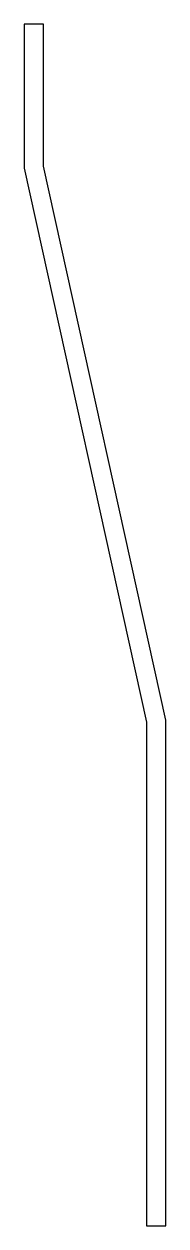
# Model space of a CAD drawing. Extents: x 1826.5 to 1837.5, y 143.6 to 236.6.
import ezdxf

# ---------------------------------------------------------------- set-up
doc = ezdxf.new("R2010")
doc.units = 0
doc.header["$LTSCALE"] = 15
doc.layers.get('0').update_dxf_attribs({"linetype": 'CONTINUOUS'})

msp = doc.modelspace()

# ---------------------------------------------------------------- linework, layer by layer
at = {"ltscale": 0.05}
for p, q in [((1826.476, 236.568), (1826.476, 225.404)), ((1827.976, 236.568), (1826.476, 236.568)), ((1827.976, 225.568), (1827.976, 236.568)), ((1826.476, 225.404), (1835.976, 182.552)), ((1837.476, 182.716), (1827.976, 225.568)), ((1835.976, 182.552), (1835.976, 143.568)), ((1837.476, 143.568), (1837.476, 182.716)), ((1835.976, 143.568), (1837.476, 143.568))]:
    msp.add_line(p, q, dxfattribs=at)

doc.saveas('drawing.dxf')
